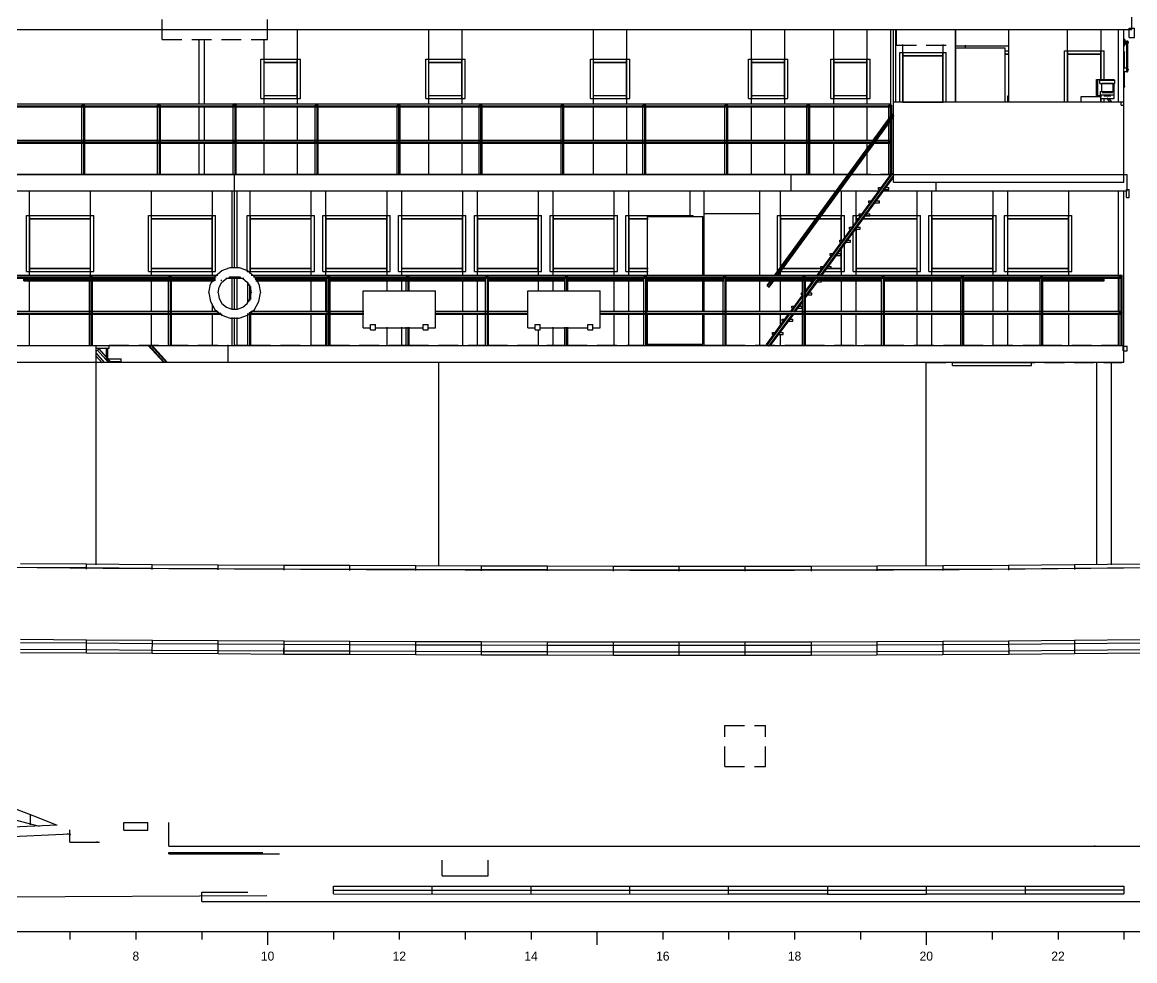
# Model space of a CAD drawing. Extents: x 5 to 836, y 5 to 589.
# Drawn here: x 91.8 to 260.6, y 369.6 to 512.1 of the extents above; entities that cross this region are included whole.
import ezdxf
from ezdxf.enums import TextEntityAlignment as Align

# ---------------------------------------------------------------- set-up
doc = ezdxf.new("R2010")
doc.units = 0
doc.linetypes.add('DASHED', pattern=[4.5, 3, -1.5])
for name, color, linetype in [('DETAIL', 8, 'CONTINUOUS'), ('DIM', 3, 'CONTINUOUS'), ('MARKING', 4, 'DASHED'), ('OUTLINE', 7, 'CONTINUOUS'), ('TEXT', 7, 'CONTINUOUS')]:
    doc.layers.add(name, color=color, linetype=linetype)

msp = doc.modelspace()

# ---------------------------------------------------------------- linework, layer by layer
at = {"layer": 'DETAIL'}
for p, q in [((260.2, 511), (260.2, 513)), ((88.5, 511), (260.2, 511)), ((133.54, 499.62), (133.54, 511)), ((153.46, 499.62), (153.46, 511)), ((158.54, 499.62), (158.54, 511)), ((178.46, 499.62), (178.46, 511)), ((183.54, 499.62), (183.54, 511)), ((202.46, 499.62), (202.46, 511)), ((207.54, 499.62), (207.54, 511)), ((214.96, 499.62), (214.96, 511)), ((220.04, 499.62), (220.04, 511)), ((223.6, 499.41), (223.6, 511)), ((224, 487.8), (224, 511)), ((224.4, 499.97), (224.4, 511)), ((233.46, 499.97), (233.46, 511)), ((241.54, 499.97), (241.54, 511)), ((250.46, 499.97), (250.46, 511)), ((255.54, 503.32), (255.54, 511)), ((258.2, 499.97), (258.2, 511)), ((259, 487.8), (259, 511)), ((259.8, 509.8), (259.8, 511.2)), ((259.8, 511.2), (260.6, 511.2)), ((260.6, 509.8), (260.6, 511.2)), ((118.6, 499.62), (118.6, 509.53)), ((119.4, 499.62), (119.4, 509.53)), ((128.46, 499.62), (128.46, 509.53)), ((225.46, 499.97), (225.46, 508.7)), ((231.54, 499.97), (231.54, 508.7)), ((233.46, 508.54), (241.54, 508.54)), ((234.96, 508.11), (234.96, 508.6)), ((259.04, 508.86), (259.04, 509.24)), ((259.13, 509.32), (259.13, 509.42)), ((259.13, 508.68), (259.13, 508.78)), ((259.21, 509.32), (259.21, 509.42)), ((259.21, 508.68), (259.21, 508.78)), ((259.34, 508.86), (259.34, 509.24)), ((259.43, 508.84), (259.43, 509.26)), ((259.47, 508.9), (259.47, 509.2)), ((259.6, 508.97), (259.6, 509.13)), ((259.6, 509.13), (259.7, 509.13)), ((259.6, 509.12), (259.7, 509.12)), ((259.6, 509.11), (259.7, 509.11)), ((259.6, 509.1), (259.7, 509.1)), ((259.6, 509.07), (259.7, 509.07)), ((259.6, 509.06), (259.7, 509.06)), ((259.6, 509.04), (259.7, 509.04)), ((259.6, 509.03), (259.7, 509.03)), ((259.6, 509), (259.7, 509)), ((259.6, 508.99), (259.7, 508.99)), ((259.6, 508.98), (259.7, 508.98)), ((259.6, 508.97), (259.7, 508.97)), ((259.61, 508.84), (259.61, 509.26)), ((259.65, 508.99), (259.65, 509.11)), ((259.7, 508.97), (259.7, 509.13)), ((259.8, 509.8), (260.6, 509.8)), ((225, 499.92), (225, 507.5)), ((225, 507.5), (232, 507.5)), ((225.46, 507.04), (231.54, 507.04)), ((225.5, 499.92), (225.5, 507.5)), ((225.5, 507), (231.5, 507)), ((231.5, 499.92), (231.5, 507.5)), ((232, 499.92), (232, 507.5)), ((233.5, 508.2), (241, 508.2)), ((233.5, 499.96), (233.5, 508.2)), ((240.94, 507.75), (241.57, 507.75)), ((240.94, 507.29), (241.56, 507.29)), ((240.94, 507.25), (241.57, 507.25)), ((241, 499.96), (241, 508.2)), ((250, 507.75), (256, 507.75)), ((250, 499.93), (250, 507.75)), ((250.46, 507.29), (255.54, 507.29)), ((250.5, 499.93), (250.5, 507.75)), ((250.5, 507.25), (255.5, 507.25)), ((255.5, 503.35), (255.5, 507.75)), ((256, 503.35), (256, 507.75)), ((258.93, 508.29), (259, 508.29)), ((128, 500.5), (128, 506.5)), ((128, 506.5), (134, 506.5)), ((128.46, 506.04), (133.54, 506.04)), ((128.5, 500.5), (128.5, 506.5)), ((128.5, 506), (133.5, 506)), ((133.5, 500.5), (133.5, 506.5)), ((134, 500.5), (134, 506.5)), ((153, 506.5), (159, 506.5)), ((153, 500.5), (153, 506.5)), ((153.46, 506.04), (158.54, 506.04)), ((153.5, 500.5), (153.5, 506.5)), ((153.5, 506), (158.5, 506)), ((158.5, 500.5), (158.5, 506.5)), ((159, 500.5), (159, 506.5)), ((178, 506.5), (184, 506.5)), ((178, 500.5), (178, 506.5)), ((178.46, 506.04), (183.54, 506.04)), ((178.5, 500.5), (178.5, 506.5)), ((178.5, 506), (183.5, 506)), ((183.5, 500.5), (183.5, 506.5)), ((184, 500.5), (184, 506.5)), ((202, 506.5), (208, 506.5)), ((202, 500.5), (202, 506.5)), ((202.46, 506.04), (207.54, 506.04)), ((202.5, 500.5), (202.5, 506.5)), ((202.5, 506), (207.5, 506)), ((207.5, 500.5), (207.5, 506.5)), ((208, 500.5), (208, 506.5)), ((214.5, 506.5), (220.5, 506.5)), ((214.5, 500.5), (214.5, 506.5)), ((214.96, 506.04), (220.04, 506.04)), ((215, 500.5), (215, 506.5)), ((215, 506), (220, 506)), ((220, 500.5), (220, 506.5)), ((220.5, 500.5), (220.5, 506.5)), ((259.43, 504.71), (259.43, 505.13)), ((259.61, 504.71), (259.61, 505.13)), ((254.83, 503.4), (257.5, 503.4)), ((254.83, 501), (254.83, 503.4)), ((255.07, 501), (255.07, 503.4)), ((257.5, 503.26), (257.5, 503.4)), ((259.58, 504.87), (259.58, 504.97)), ((259.72, 504.87), (259.72, 504.97)), ((255.35, 503.3), (257.65, 503.3)), ((255.35, 502.8), (257.65, 502.8)), ((255.63, 502.85), (257.37, 502.85)), ((257.5, 500.5), (257.5, 502.85)), ((128, 500.5), (134, 500.5)), ((128.46, 500.96), (133.54, 500.96)), ((128.5, 501), (133.5, 501)), ((153, 500.5), (159, 500.5)), ((153.46, 500.96), (158.54, 500.96)), ((153.5, 501), (158.5, 501)), ((178, 500.5), (184, 500.5)), ((178.46, 500.96), (183.54, 500.96)), ((178.5, 501), (183.5, 501)), ((202, 500.5), (208, 500.5)), ((202.46, 500.96), (207.54, 500.96)), ((202.5, 501), (207.5, 501)), ((214.5, 500.5), (220.5, 500.5)), ((214.96, 500.96), (220.04, 500.96)), ((215, 501), (220, 501)), ((224, 500), (259, 500)), ((225.46, 499.96), (231.54, 499.96)), ((241.4, 500.9), (241.53, 500.9)), ((241.4, 499.94), (241.4, 500.9)), ((252.5, 500.8), (255.5, 500.8)), ((252.5, 499.9), (252.5, 500.8)), ((254.83, 501), (255.56, 501)), ((255.45, 501.6), (257.55, 501.6)), ((255.45, 500.9), (255.59, 500.9)), ((255.5, 501.1), (257.5, 501.1)), ((255.5, 499.9), (255.5, 501.1)), ((255.5, 500.5), (257.5, 500.5)), ((255.54, 500.73), (255.54, 501.08)), ((255.54, 499.97), (255.54, 500.59)), ((255.7, 501.45), (257.3, 501.45)), ((255.97, 500.9), (257.02, 500.9)), ((256, 499.93), (256, 500.56)), ((256.44, 500.6), (256.5, 500.58)), ((256.5, 500.58), (256.56, 500.6)), ((257.41, 500.9), (257.55, 500.9)), ((257.43, 501), (257.5, 501)), ((258.6, 499.5), (258.6, 500)), ((89.5, 499.7), (223.5, 499.7)), ((89.5, 499.42), (124, 499.42)), ((89.5, 499.25), (124, 499.25)), ((100.8, 499.5), (101.25, 499.5)), ((100.8, 489), (100.8, 499.5)), ((101.08, 489), (101.08, 499.5)), ((101.25, 489), (101.25, 499.5)), ((112.3, 499.5), (112.75, 499.5)), ((112.3, 489), (112.3, 499.5)), ((112.58, 489), (112.58, 499.5)), ((112.75, 489), (112.75, 499.5)), ((118.6, 494.17), (118.6, 499.27)), ((119.4, 494.17), (119.4, 499.27)), ((123.8, 499.65), (124.08, 499.74)), ((123.8, 489), (123.8, 499.65)), ((123.8, 499.5), (124.25, 499.5)), ((123.8, 499.35), (124.08, 499.26)), ((124, 499.25), (124, 499.7)), ((124.08, 499.74), (124.25, 499.5)), ((124.08, 489), (124.08, 499.5)), ((124.08, 499.26), (124.25, 499.5)), ((124.14, 499.42), (223.5, 499.42)), ((124.21, 499.25), (223.5, 499.25)), ((124.25, 489), (124.25, 499.5)), ((128.46, 494.11), (128.46, 499.28)), ((133.54, 494.11), (133.54, 499.28)), ((136.24, 499.5), (136.69, 499.5)), ((136.24, 489), (136.24, 499.5)), ((136.51, 489), (136.51, 499.5)), ((136.69, 489), (136.69, 499.5)), ((148.67, 499.5), (149.12, 499.5)), ((148.67, 489), (148.67, 499.5)), ((148.95, 489), (148.95, 499.5)), ((149.12, 489), (149.12, 499.5)), ((153.46, 494.11), (153.46, 499.28)), ((158.54, 494.11), (158.54, 499.28)), ((161.11, 499.5), (161.56, 499.5)), ((161.11, 489), (161.11, 499.5)), ((161.39, 489), (161.39, 499.5)), ((161.56, 489), (161.56, 499.5)), ((173.55, 499.5), (174, 499.5)), ((173.55, 489), (173.55, 499.5)), ((173.83, 489), (173.83, 499.5)), ((174, 489), (174, 499.5)), ((178.46, 494.11), (178.46, 499.28)), ((183.54, 494.11), (183.54, 499.28)), ((185.99, 499.5), (186.44, 499.5)), ((185.99, 489), (185.99, 499.5)), ((186.26, 489), (186.26, 499.5)), ((186.44, 489), (186.44, 499.5)), ((198.42, 499.5), (198.88, 499.5)), ((198.42, 489), (198.42, 499.5)), ((198.7, 489), (198.7, 499.5)), ((198.88, 489), (198.88, 499.5)), ((202.46, 494.11), (202.46, 499.28)), ((207.54, 494.11), (207.54, 499.28)), ((210.86, 499.5), (211.31, 499.5)), ((210.86, 489), (210.86, 499.5)), ((211.14, 489), (211.14, 499.5)), ((211.31, 489), (211.31, 499.5)), ((214.96, 494.11), (214.96, 499.28)), ((220.04, 494.11), (220.04, 499.28)), ((223.3, 499.5), (223.75, 499.5)), ((223.3, 497.12), (223.3, 499.5)), ((223.5, 499.25), (223.5, 499.7)), ((223.58, 497.54), (223.58, 499.5)), ((223.75, 497.82), (223.75, 499.5)), ((258.6, 499.5), (259, 499.5)), ((258.93, 498.71), (259, 498.71)), ((205.95, 473.64), (223.84, 498.12)), ((206.07, 473.64), (223.92, 498.06)), ((206.32, 473.63), (224.08, 497.94)), ((206.44, 473.63), (224.08, 497.77)), ((223.3, 489), (223.3, 496.84)), ((223.58, 489), (223.58, 497.26)), ((223.75, 489), (223.75, 497.54)), ((223.84, 498.12), (224.08, 497.94)), ((89.5, 494.2), (124, 494.2)), ((89.5, 493.92), (124, 493.92)), ((89.5, 493.75), (124, 493.75)), ((118.6, 489), (118.6, 493.75)), ((119.4, 489), (119.4, 493.75)), ((123.8, 494.15), (124.08, 494.24)), ((123.8, 493.85), (124.08, 493.76)), ((124, 493.75), (124, 494.2)), ((124.08, 494.24), (124.25, 494)), ((124.08, 493.76), (124.25, 494)), ((124.21, 494.2), (221.19, 494.2)), ((124.21, 493.92), (220.98, 493.92)), ((124.21, 493.75), (220.77, 493.75)), ((128.46, 489), (128.46, 493.76)), ((133.54, 489), (133.54, 493.76)), ((153.46, 489), (153.46, 493.76)), ((158.54, 489), (158.54, 493.76)), ((178.46, 489), (178.46, 493.76)), ((183.54, 489), (183.54, 493.76)), ((202.46, 489), (202.46, 493.76)), ((207.54, 489), (207.54, 493.76)), ((214.96, 489), (214.96, 493.76)), ((220.04, 492.7), (220.04, 493.76)), ((221.05, 493.75), (223.5, 493.75)), ((221.12, 493.92), (223.5, 493.92)), ((221.33, 494.2), (223.5, 494.2)), ((223.5, 493.75), (223.5, 494.2)), ((220.04, 489), (220.04, 492.5)), ((87.26, 489), (217.4, 489)), ((124, 474.75), (124, 489)), ((208.5, 486.5), (208.5, 489)), ((212.38, 473.61), (223.76, 489.18)), ((212.59, 473.64), (223.88, 489.09)), ((212.95, 473.63), (224.08, 488.86)), ((213.16, 473.65), (224.08, 488.6)), ((217.51, 489), (259.5, 489)), ((223.76, 489.18), (224.07, 488.95)), ((259.5, 486.5), (259.5, 489)), ((88.5, 486.5), (215.55, 486.5)), ((92.86, 473.63), (92.86, 486.5)), ((102.14, 473.63), (102.14, 486.5)), ((111.36, 473.63), (111.36, 486.5)), ((120.64, 473.63), (120.64, 486.5)), ((123.6, 474.75), (123.6, 486.5)), ((124.4, 474.75), (124.4, 486.5)), ((126.36, 473.91), (126.36, 486.5)), ((135.64, 473.63), (135.64, 486.5)), ((137.86, 473.63), (137.86, 486.5)), ((147.14, 473.63), (147.14, 486.5)), ((149.36, 473.63), (149.36, 486.5)), ((158.64, 473.63), (158.64, 486.5)), ((160.86, 473.63), (160.86, 486.5)), ((170.14, 473.63), (170.14, 486.5)), ((172.36, 473.63), (172.36, 486.5)), ((181.64, 473.63), (181.64, 486.5)), ((183.86, 473.63), (183.86, 486.5)), ((193.14, 482.51), (193.14, 486.5)), ((195.26, 473.63), (195.26, 486.5)), ((203.74, 473.63), (203.74, 486.5)), ((206.86, 474.61), (206.86, 486.5)), ((215.72, 486.5), (221.98, 486.5)), ((216.14, 478.95), (216.14, 486.5)), ((218.36, 481.53), (218.36, 486.5)), ((221.74, 487), (222.36, 487)), ((221.74, 486.7), (221.74, 487)), ((221.74, 486.7), (222.16, 486.7)), ((222.41, 486.5), (259.5, 486.5)), ((222.43, 486.7), (223.34, 486.7)), ((222.64, 487), (223.34, 487)), ((223.34, 486.7), (223.34, 487)), ((224, 487.8), (259, 487.8)), ((227.64, 473.63), (227.64, 486.5)), ((229.86, 473.63), (229.86, 486.5)), ((230.5, 486.5), (230.5, 487.89)), ((239.14, 473.63), (239.14, 486.5)), ((241.36, 473.63), (241.36, 486.5)), ((250.64, 473.63), (250.64, 486.5)), ((258.2, 473.63), (258.2, 486.5)), ((259, 460.5), (259, 486.5)), ((259.4, 486.7), (259.8, 486.7)), ((259.4, 485.5), (259.4, 486.7)), ((259.8, 485.5), (259.8, 486.7)), ((220.28, 485), (220.83, 485)), ((220.28, 484.7), (220.28, 485)), ((221.25, 485), (221.88, 485)), ((221.88, 484.7), (221.88, 485)), ((259.4, 485.5), (259.8, 485.5)), ((195.26, 483.04), (203.74, 483.04)), ((220.28, 484.7), (220.69, 484.7)), ((220.9, 484.7), (221.88, 484.7)), ((92.4, 474.25), (92.4, 482.75)), ((92.4, 482.75), (102.6, 482.75)), ((92.86, 482.29), (102.14, 482.29)), ((92.9, 474.25), (92.9, 482.75)), ((92.9, 482.25), (102.1, 482.25)), ((102.1, 474.25), (102.1, 482.75)), ((102.6, 474.25), (102.6, 482.75)), ((110.9, 482.75), (121.1, 482.75)), ((110.9, 474.25), (110.9, 482.75)), ((111.36, 482.29), (120.64, 482.29)), ((111.4, 474.25), (111.4, 482.75)), ((111.4, 482.25), (120.6, 482.25)), ((120.6, 474.25), (120.6, 482.75)), ((121.1, 474.25), (121.1, 482.75)), ((125.9, 482.75), (136.1, 482.75)), ((125.9, 474.25), (125.9, 482.75)), ((126.36, 482.29), (135.64, 482.29)), ((126.4, 474.25), (126.4, 482.75)), ((126.4, 482.25), (135.6, 482.25)), ((135.6, 474.25), (135.6, 482.75)), ((136.1, 474.25), (136.1, 482.75)), ((137.4, 482.75), (147.6, 482.75)), ((137.4, 474.25), (137.4, 482.75)), ((137.86, 482.29), (147.14, 482.29)), ((137.9, 474.25), (137.9, 482.75)), ((137.9, 482.25), (147.1, 482.25)), ((147.1, 474.25), (147.1, 482.75)), ((147.6, 474.25), (147.6, 482.75)), ((148.9, 482.75), (159.1, 482.75)), ((148.9, 474.25), (148.9, 482.75)), ((149.36, 482.29), (158.64, 482.29)), ((149.4, 474.25), (149.4, 482.75)), ((149.4, 482.25), (158.6, 482.25)), ((158.6, 474.25), (158.6, 482.75)), ((159.1, 474.25), (159.1, 482.75)), ((160.4, 482.75), (170.6, 482.75)), ((160.4, 474.25), (160.4, 482.75)), ((160.86, 482.29), (170.14, 482.29)), ((160.9, 474.25), (160.9, 482.75)), ((160.9, 482.25), (170.1, 482.25)), ((170.1, 474.25), (170.1, 482.75)), ((170.6, 474.25), (170.6, 482.75)), ((171.9, 482.75), (182.1, 482.75)), ((171.9, 474.25), (171.9, 482.75)), ((172.36, 482.29), (181.64, 482.29)), ((172.4, 474.25), (172.4, 482.75)), ((172.4, 482.25), (181.6, 482.25)), ((181.6, 474.25), (181.6, 482.75)), ((182.1, 474.25), (182.1, 482.75)), ((183.4, 482.75), (193.6, 482.75)), ((183.4, 474.25), (183.4, 482.75)), ((183.86, 482.29), (186.79, 482.29)), ((183.9, 474.25), (183.9, 482.75)), ((183.9, 482.25), (186.76, 482.25)), ((186.7, 482.6), (195.1, 482.6)), ((186.7, 473.67), (186.7, 482.6)), ((193.1, 482.54), (193.1, 482.75)), ((193.6, 482.54), (193.6, 482.75)), ((195.1, 473.67), (195.1, 482.6)), ((206.4, 482.75), (212.75, 482.75)), ((206.4, 474.25), (206.4, 482.75)), ((206.86, 482.29), (212.37, 482.29)), ((206.9, 474.81), (206.9, 482.75)), ((206.9, 482.25), (212.34, 482.25)), ((212.62, 482.25), (216.1, 482.25)), ((212.65, 482.29), (216.14, 482.29)), ((212.96, 482.75), (216.6, 482.75)), ((216.1, 478.92), (216.1, 482.75)), ((216.6, 479.27), (216.6, 482.75)), ((217.9, 482.75), (219.1, 482.75)), ((217.9, 481.01), (217.9, 482.75)), ((218.36, 482.29), (218.85, 482.29)), ((218.4, 481.7), (218.4, 482.75)), ((218.4, 482.25), (218.89, 482.25)), ((218.82, 483), (219.44, 483)), ((218.82, 482.7), (218.82, 483)), ((218.82, 482.7), (219.16, 482.7)), ((219.31, 482.25), (227.6, 482.25)), ((219.34, 482.29), (227.64, 482.29)), ((219.51, 482.7), (220.42, 482.7)), ((219.65, 482.75), (228.1, 482.75)), ((219.72, 483), (220.42, 483)), ((220.42, 482.7), (220.42, 483)), ((227.6, 474.25), (227.6, 482.75)), ((228.1, 474.25), (228.1, 482.75)), ((229.4, 482.75), (239.6, 482.75)), ((229.4, 474.25), (229.4, 482.75)), ((229.86, 482.29), (239.14, 482.29)), ((229.9, 474.25), (229.9, 482.75)), ((229.9, 482.25), (239.1, 482.25)), ((239.1, 474.25), (239.1, 482.75)), ((239.6, 474.25), (239.6, 482.75)), ((240.9, 482.75), (251.1, 482.75)), ((240.9, 474.25), (240.9, 482.75)), ((241.36, 482.29), (250.64, 482.29)), ((241.4, 474.25), (241.4, 482.75)), ((241.4, 482.25), (250.6, 482.25)), ((250.6, 474.25), (250.6, 482.75)), ((251.1, 474.25), (251.1, 482.75)), ((258.93, 482.29), (259, 482.29)), ((217.35, 481), (217.98, 481)), ((217.35, 480.7), (217.35, 481)), ((217.35, 480.7), (217.77, 480.7)), ((217.9, 474.25), (217.9, 480.38)), ((218.12, 480.7), (218.95, 480.7)), ((218.26, 481), (218.95, 481)), ((218.36, 473.63), (218.36, 480.76)), ((218.4, 474.25), (218.4, 480.8)), ((218.95, 480.7), (218.95, 481)), ((215.89, 479), (216.59, 479)), ((215.89, 478.7), (215.89, 479)), ((215.89, 478.7), (216.24, 478.7)), ((216.1, 478.57), (216.1, 478.78)), ((216.14, 478.53), (216.14, 478.74)), ((216.6, 474.25), (216.6, 478.64)), ((216.66, 478.7), (217.49, 478.7)), ((216.94, 479), (217.49, 479)), ((217.49, 478.7), (217.49, 479)), ((214.43, 477), (215.06, 477)), ((214.43, 476.7), (214.43, 477)), ((214.43, 476.7), (214.78, 476.7)), ((215.13, 476.7), (216.03, 476.7)), ((215.34, 477), (216.03, 477)), ((216.03, 476.7), (216.03, 477)), ((216.1, 474.25), (216.1, 477.94)), ((216.14, 473.63), (216.14, 477.97)), ((92.86, 474.71), (102.14, 474.71)), ((92.9, 474.75), (102.1, 474.75)), ((111.36, 474.71), (120.64, 474.71)), ((111.4, 474.75), (120.6, 474.75)), ((126.36, 474.71), (135.64, 474.71)), ((126.4, 474.75), (135.6, 474.75)), ((137.86, 474.71), (147.14, 474.71)), ((137.9, 474.75), (147.1, 474.75)), ((149.36, 474.71), (158.64, 474.71)), ((149.4, 474.75), (158.6, 474.75)), ((160.86, 474.71), (170.14, 474.71)), ((160.9, 474.75), (170.1, 474.75)), ((172.36, 474.71), (181.64, 474.71)), ((172.4, 474.75), (181.6, 474.75)), ((183.86, 474.71), (186.79, 474.71)), ((183.9, 474.75), (186.76, 474.75)), ((206.9, 474.25), (206.9, 474.6)), ((207.11, 474.75), (213.17, 474.75)), ((207.14, 474.71), (213.14, 474.71)), ((212.97, 475), (213.6, 475)), ((212.97, 474.7), (212.97, 475)), ((212.97, 474.7), (213.39, 474.7)), ((213.66, 474.7), (214.57, 474.7)), ((213.8, 474.75), (216.1, 474.75)), ((213.84, 474.71), (216.14, 474.71)), ((213.94, 475), (214.57, 475)), ((214.57, 474.7), (214.57, 475)), ((218.36, 474.71), (227.64, 474.71)), ((218.4, 474.75), (227.6, 474.75)), ((229.86, 474.71), (239.14, 474.71)), ((229.9, 474.75), (239.1, 474.75)), ((241.36, 474.71), (250.64, 474.71)), ((241.4, 474.75), (250.6, 474.75)), ((30, 473.7), (121.47, 473.7)), ((30, 473.42), (121.19, 473.42)), ((30, 473.25), (120.98, 473.25)), ((92, 473.18), (121.09, 473.18)), ((92, 472.82), (92, 473.18)), ((92, 473.09), (121.09, 473.09)), ((92, 472.91), (121.09, 472.91)), ((92.4, 474.25), (102.6, 474.25)), ((92.84, 473), (92.92, 473.14)), ((92.84, 473), (92.92, 472.86)), ((92.92, 473.14), (93.08, 473.14)), ((93.08, 473.14), (93.16, 473)), ((93.08, 472.86), (93.16, 473)), ((101.96, 473.5), (102.41, 473.5)), ((101.96, 473.15), (101.96, 473.5)), ((102.24, 473.15), (102.24, 473.5)), ((102.41, 473.15), (102.41, 473.5)), ((110.9, 474.25), (121.1, 474.25)), ((113.98, 473.5), (114.43, 473.5)), ((113.98, 473.15), (113.98, 473.5)), ((114.26, 473.15), (114.26, 473.5)), ((114.43, 473.15), (114.43, 473.5)), ((120.84, 473), (120.92, 473.14)), ((120.84, 473), (120.89, 472.91)), ((120.92, 473.14), (121.08, 473.14)), ((122, 472.82), (122, 472.97)), ((122.66, 473.25), (125.39, 473.25)), ((123.15, 473.42), (124.9, 473.42)), ((123.6, 468.46), (123.6, 473.28)), ((124, 468.46), (124, 473.28)), ((124.4, 468.46), (124.4, 473.28)), ((125.9, 474.25), (136.1, 474.25)), ((126.51, 473.7), (258.5, 473.7)), ((126.86, 473.42), (258.5, 473.42)), ((127.07, 473.25), (258.5, 473.25)), ((127.14, 473.18), (138.06, 473.18)), ((127.14, 473.09), (138.06, 473.09)), ((127.21, 472.91), (138.06, 472.91)), ((127.84, 473), (127.92, 473.14)), ((127.84, 473), (127.92, 472.86)), ((127.92, 473.14), (128.08, 473.14)), ((128.08, 473.14), (128.16, 473)), ((128.08, 472.86), (128.16, 473)), ((137.4, 474.25), (147.6, 474.25)), ((138.03, 473.5), (138.49, 473.5)), ((138.03, 463), (138.03, 473.5)), ((138.31, 463), (138.31, 473.5)), ((138.41, 473.18), (150.17, 473.18)), ((138.41, 473.09), (150.17, 473.09)), ((138.41, 472.91), (150.17, 472.91)), ((138.49, 463), (138.49, 473.5)), ((142.84, 473), (142.92, 473.14)), ((142.84, 473), (142.92, 472.86)), ((142.92, 473.14), (143.08, 473.14)), ((143.08, 473.14), (143.16, 473)), ((143.08, 472.86), (143.16, 473)), ((148.9, 474.25), (159.1, 474.25)), ((150.06, 473.5), (150.51, 473.5)), ((150.06, 471.21), (150.06, 473.5)), ((150.34, 471.21), (150.34, 473.5)), ((150.45, 473.18), (162.14, 473.18)), ((150.45, 473.09), (162.14, 473.09)), ((150.45, 472.91), (162.14, 472.91)), ((150.51, 471.21), (150.51, 473.5)), ((157.84, 473), (157.92, 473.14)), ((157.84, 473), (157.92, 472.86)), ((157.92, 473.14), (158.08, 473.14)), ((158.08, 473.14), (158.16, 473)), ((158.08, 472.86), (158.16, 473)), ((160.4, 474.25), (170.6, 474.25)), ((162.09, 473.5), (162.54, 473.5)), ((162.09, 463), (162.09, 473.5)), ((162.37, 463), (162.37, 473.5)), ((162.42, 473.18), (174.18, 473.18)), ((162.42, 473.09), (174.18, 473.09)), ((162.42, 472.91), (174.18, 472.91)), ((162.54, 463), (162.54, 473.5)), ((171.9, 474.25), (182.1, 474.25)), ((172.84, 473), (172.92, 473.14)), ((172.84, 473), (172.92, 472.86)), ((172.92, 473.14), (173.08, 473.14)), ((173.08, 473.14), (173.16, 473)), ((173.08, 472.86), (173.16, 473)), ((174.11, 473.5), (174.57, 473.5)), ((174.11, 471.21), (174.11, 473.5)), ((174.39, 471.21), (174.39, 473.5)), ((174.53, 473.18), (186.15, 473.18)), ((174.53, 473.09), (186.15, 473.09)), ((174.53, 472.91), (186.15, 472.91)), ((174.57, 471.21), (174.57, 473.5)), ((183.4, 474.25), (186.76, 474.25)), ((186.14, 473.5), (186.59, 473.5)), ((186.14, 463), (186.14, 473.5)), ((186.42, 463), (186.42, 473.5)), ((186.57, 473.18), (198.25, 473.18)), ((186.57, 473.09), (198.25, 473.09)), ((186.57, 472.91), (198.25, 472.91)), ((186.59, 463), (186.59, 473.5)), ((187.84, 473), (187.92, 473.14)), ((187.84, 473), (187.92, 472.86)), ((187.92, 473.14), (188.08, 473.14)), ((188.08, 473.14), (188.16, 473)), ((188.08, 472.86), (188.16, 473)), ((198.17, 473.5), (198.62, 473.5)), ((198.17, 463), (198.17, 473.5)), ((198.45, 463), (198.45, 473.5)), ((198.53, 473.18), (205.67, 473.18)), ((198.53, 473.09), (205.67, 473.09)), ((198.53, 472.91), (205.53, 472.91)), ((198.62, 463), (198.62, 473.5)), ((202.84, 473), (202.92, 473.14)), ((202.84, 473), (202.92, 472.86)), ((202.92, 473.14), (203.08, 473.14)), ((203.08, 473.14), (203.16, 473)), ((203.08, 472.86), (203.16, 473)), ((204.84, 472.12), (205.66, 473.25)), ((204.92, 472.06), (205.83, 473.3)), ((205.08, 471.94), (206.07, 473.29)), ((205.16, 471.88), (206.19, 473.29)), ((205.81, 473.09), (210.29, 473.09)), ((205.81, 472.91), (210.29, 472.91)), ((205.95, 473.18), (210.29, 473.18)), ((206.4, 474.25), (206.59, 474.25)), ((206.71, 474.25), (212.96, 474.25)), ((206.86, 473.63), (206.86, 474.36)), ((210.19, 473.5), (210.64, 473.5)), ((210.19, 463), (210.19, 473.5)), ((210.47, 463), (210.47, 473.5)), ((210.5, 473.18), (212.04, 473.18)), ((210.5, 473.09), (212.04, 473.09)), ((210.5, 472.91), (212.04, 472.91)), ((210.52, 470.3), (212.7, 473.29)), ((210.52, 470.04), (212.87, 473.26)), ((210.53, 470.82), (212.34, 473.3)), ((210.53, 471.07), (212.14, 473.27)), ((210.64, 463), (210.64, 473.5)), ((211.51, 473), (212.06, 473)), ((211.51, 472.7), (211.51, 473)), ((212.41, 473), (213.11, 473)), ((212.6, 473.18), (222.26, 473.18)), ((212.6, 473.09), (222.26, 473.09)), ((212.6, 472.91), (222.26, 472.91)), ((213.11, 472.7), (213.11, 473)), ((213.45, 474.25), (216.6, 474.25)), ((217.84, 473), (217.92, 473.14)), ((217.84, 473), (217.92, 472.86)), ((217.9, 474.25), (228.1, 474.25)), ((217.92, 473.14), (218.08, 473.14)), ((218.08, 473.14), (218.16, 473)), ((218.08, 472.86), (218.16, 473)), ((222.22, 473.5), (222.67, 473.5)), ((222.22, 463), (222.22, 473.5)), ((222.5, 463), (222.5, 473.5)), ((222.61, 473.18), (234.23, 473.18)), ((222.61, 473.09), (234.23, 473.09)), ((222.61, 472.91), (234.23, 472.91)), ((222.67, 463), (222.67, 473.5)), ((229.4, 474.25), (239.6, 474.25)), ((232.84, 473), (232.92, 473.14)), ((232.84, 473), (232.92, 472.86)), ((232.92, 473.14), (233.08, 473.14)), ((233.08, 473.14), (233.16, 473)), ((233.08, 472.86), (233.16, 473)), ((234.25, 473.5), (234.7, 473.5)), ((234.25, 463), (234.25, 473.5)), ((234.52, 463), (234.52, 473.5)), ((234.65, 473.18), (246.34, 473.18)), ((234.65, 473.09), (246.34, 473.09)), ((234.65, 472.91), (246.34, 472.91)), ((234.7, 463), (234.7, 473.5)), ((240.9, 474.25), (251.1, 474.25)), ((246.27, 473.5), (246.72, 473.5)), ((246.27, 463), (246.27, 473.5)), ((246.55, 463), (246.55, 473.5)), ((246.62, 473.18), (256, 473.18)), ((246.62, 473.09), (256, 473.09)), ((246.62, 472.91), (256, 472.91)), ((246.72, 463), (246.72, 473.5)), ((247.84, 473), (247.92, 473.14)), ((247.84, 473), (247.92, 472.86)), ((247.92, 473.14), (248.08, 473.14)), ((248.08, 473.14), (248.16, 473)), ((248.08, 472.86), (248.16, 473)), ((256, 472.82), (256, 473.18)), ((258.2, 468.11), (258.2, 473.28)), ((258.3, 473.65), (258.58, 473.74)), ((258.3, 463), (258.3, 473.65)), ((258.3, 473.5), (258.75, 473.5)), ((258.3, 473.35), (258.58, 473.26)), ((258.5, 473.25), (258.5, 473.7)), ((258.58, 473.74), (258.75, 473.5)), ((258.58, 463), (258.58, 473.5)), ((258.58, 473.26), (258.75, 473.5)), ((258.75, 463), (258.75, 473.5)), ((258.93, 473.71), (259, 473.71)), ((92, 472.82), (120.88, 472.82)), ((92.86, 468.11), (92.86, 472.9)), ((92.92, 472.86), (93.08, 472.86)), ((101.96, 463), (101.96, 472.87)), ((102.24, 463), (102.24, 472.87)), ((102.41, 463), (102.41, 472.87)), ((111.36, 468.11), (111.36, 472.9)), ((113.98, 463), (113.98, 472.87)), ((114.26, 463), (114.26, 472.87)), ((114.43, 463), (114.43, 472.87)), ((120.64, 472.62), (120.64, 472.9)), ((126.01, 469.47), (126.01, 472.6)), ((126.29, 469.75), (126.29, 472.25)), ((126.46, 470.02), (126.46, 471.97)), ((127.21, 472.82), (138.06, 472.82)), ((127.92, 472.86), (128.08, 472.86)), ((135.64, 468.11), (135.64, 472.9)), ((137.86, 468.11), (137.86, 472.9)), ((138.41, 472.82), (150.17, 472.82)), ((142.92, 472.86), (143.08, 472.86)), ((143.5, 465.7), (143.5, 471.3)), ((147.14, 471.22), (147.14, 472.9)), ((149.36, 471.22), (149.36, 472.9)), ((150.45, 472.82), (162.14, 472.82)), ((154.5, 465.7), (154.5, 471.3)), ((157.92, 472.86), (158.08, 472.86)), ((158.64, 468.11), (158.64, 472.9)), ((160.86, 468.11), (160.86, 472.9)), ((162.42, 472.82), (174.18, 472.82)), ((168.5, 465.7), (168.5, 471.3)), ((170.14, 471.22), (170.14, 472.9)), ((172.36, 471.22), (172.36, 472.9)), ((172.92, 472.86), (173.08, 472.86)), ((174.53, 472.82), (186.15, 472.82)), ((179.5, 465.7), (179.5, 471.3)), ((181.64, 468.11), (181.64, 472.9)), ((183.86, 468.11), (183.86, 472.9)), ((186.57, 472.82), (198.25, 472.82)), ((186.7, 468.15), (186.7, 472.9)), ((187.92, 472.86), (188.08, 472.86)), ((195.1, 468.15), (195.1, 472.9)), ((195.26, 468.11), (195.26, 472.86)), ((198.53, 472.82), (205.46, 472.82)), ((202.92, 472.86), (203.08, 472.86)), ((203.74, 468.11), (203.74, 472.86)), ((204.84, 472.12), (205.16, 471.88)), ((205.74, 472.82), (210.29, 472.82)), ((206.86, 468.11), (206.86, 472.9)), ((210.5, 472.82), (211.55, 472.82)), ((211.51, 472.7), (211.86, 472.7)), ((212.2, 472.7), (213.11, 472.7)), ((213.02, 472.82), (222.26, 472.82)), ((216.14, 468.11), (216.14, 472.9)), ((217.92, 472.86), (218.08, 472.86)), ((218.36, 468.11), (218.36, 472.9)), ((222.61, 472.82), (234.23, 472.82)), ((227.64, 468.11), (227.64, 472.9)), ((229.86, 468.11), (229.86, 472.9)), ((232.92, 472.86), (233.08, 472.86)), ((234.65, 472.82), (246.34, 472.82)), ((239.14, 468.11), (239.14, 472.9)), ((241.36, 468.11), (241.36, 472.9)), ((246.62, 472.82), (256, 472.82)), ((247.92, 472.86), (248.08, 472.86)), ((250.64, 468.11), (250.64, 472.9)), ((208.38, 468.14), (210.28, 470.73)), ((208.55, 468.11), (210.28, 470.48)), ((208.91, 468.1), (210.27, 469.96)), ((209.12, 468.12), (210.27, 469.7)), ((210.05, 471), (210.25, 471)), ((210.05, 470.7), (210.05, 471)), ((210.05, 470.7), (210.25, 470.7)), ((210.74, 470.7), (211.65, 470.7)), ((210.95, 471), (211.65, 471)), ((211.65, 470.7), (211.65, 471)), ((30, 468.2), (121.47, 468.2)), ((30, 467.92), (121.89, 467.92)), ((120.64, 468.11), (120.64, 469.36)), ((126.01, 463), (126.01, 467.87)), ((126.16, 467.92), (143.59, 467.92)), ((126.29, 463), (126.29, 468.08)), ((126.46, 463), (126.46, 468.15)), ((126.51, 468.2), (143.59, 468.2)), ((154.43, 468.2), (168.57, 468.2)), ((154.43, 467.92), (168.57, 467.92)), ((179.42, 468.2), (258.5, 468.2)), ((179.42, 467.92), (258.5, 467.92)), ((208.58, 469), (209.14, 469)), ((208.58, 468.7), (208.58, 469)), ((208.58, 468.7), (208.93, 468.7)), ((209.35, 468.7), (210.18, 468.7)), ((209.56, 469), (210.18, 469)), ((210.18, 468.7), (210.18, 469)), ((258.3, 468.15), (258.58, 468.24)), ((258.3, 467.85), (258.58, 467.76)), ((258.5, 467.75), (258.5, 468.2)), ((258.58, 468.24), (258.75, 468)), ((258.58, 467.76), (258.75, 468)), ((30, 467.75), (122.1, 467.75)), ((92.86, 463), (92.86, 467.76)), ((111.36, 463), (111.36, 467.76)), ((120.64, 463), (120.64, 467.76)), ((123.6, 463), (123.6, 467.27)), ((124, 463), (124, 467.27)), ((124.4, 463), (124.4, 467.27)), ((125.95, 467.75), (143.59, 467.75)), ((135.64, 463), (135.64, 467.76)), ((137.86, 463), (137.86, 467.76)), ((144.6, 465.4), (144.6, 466.2)), ((144.6, 466.2), (145.4, 466.2)), ((145.4, 465.4), (145.4, 466.2)), ((152.6, 466.2), (153.4, 466.2)), ((152.6, 465.4), (152.6, 466.2)), ((153.4, 465.4), (153.4, 466.2)), ((154.43, 467.75), (168.57, 467.75)), ((158.64, 463), (158.64, 467.76)), ((160.86, 463), (160.86, 467.76)), ((169.6, 466.2), (170.4, 466.2)), ((169.6, 465.4), (169.6, 466.2)), ((170.4, 465.4), (170.4, 466.2)), ((177.6, 466.2), (178.4, 466.2)), ((177.6, 465.4), (177.6, 466.2)), ((178.4, 465.4), (178.4, 466.2)), ((179.42, 467.75), (258.5, 467.75)), ((181.64, 463), (181.64, 467.76)), ((183.86, 463), (183.86, 467.76)), ((186.7, 463.2), (186.7, 467.74)), ((195.1, 463.2), (195.1, 467.74)), ((195.26, 463), (195.26, 467.76)), ((203.74, 463), (203.74, 467.76)), ((204.76, 463.18), (208.1, 467.75)), ((204.88, 463.09), (208.3, 467.77)), ((205.12, 462.91), (208.67, 467.76)), ((205.32, 462.94), (208.87, 467.79)), ((206.86, 465.86), (206.86, 467.76)), ((207.12, 467), (207.75, 467)), ((207.12, 466.7), (207.12, 467)), ((207.12, 466.7), (207.47, 466.7)), ((207.82, 466.7), (208.72, 466.7)), ((208.03, 467), (208.72, 467)), ((208.72, 466.7), (208.72, 467)), ((216.14, 463), (216.14, 467.76)), ((218.36, 463), (218.36, 467.76)), ((227.64, 463), (227.64, 467.76)), ((229.86, 463), (229.86, 467.76)), ((239.14, 463), (239.14, 467.76)), ((241.36, 463), (241.36, 467.76)), ((250.64, 463), (250.64, 467.76)), ((258.2, 463), (258.2, 467.76)), ((144.6, 465.4), (145.4, 465.4)), ((147.14, 463), (147.14, 465.8)), ((149.36, 463), (149.36, 465.8)), ((150.06, 463), (150.06, 465.78)), ((150.34, 463), (150.34, 465.78)), ((150.51, 463), (150.51, 465.78)), ((152.6, 465.4), (153.4, 465.4)), ((169.6, 465.4), (170.4, 465.4)), ((170.14, 463), (170.14, 465.45)), ((172.36, 463), (172.36, 465.8)), ((174.11, 463), (174.11, 465.78)), ((174.39, 463), (174.39, 465.78)), ((174.57, 463), (174.57, 465.78)), ((177.6, 465.4), (178.4, 465.4)), ((205.66, 465), (206.29, 465)), ((205.66, 464.7), (205.66, 465)), ((205.66, 464.7), (206.08, 464.7)), ((206.36, 464.7), (207.26, 464.7)), ((206.64, 465), (207.26, 465)), ((206.86, 464.95), (206.86, 465.24)), ((206.86, 463), (206.86, 464.75)), ((207.26, 464.7), (207.26, 465)), ((29, 463), (259, 463)), ((103, 429.71), (103, 463)), ((104.97, 462.6), (104.97, 463)), ((110.84, 463.05), (113.24, 460.41)), ((110.97, 463.07), (113.37, 460.43)), ((111.27, 463.07), (113.67, 460.43)), ((111.4, 463.09), (113.8, 460.45)), ((123, 460.5), (123, 463)), ((186.7, 463.2), (195.1, 463.2)), ((193.14, 463), (193.14, 463.28)), ((204.76, 463.18), (204.88, 463.09)), ((204.88, 463.09), (205.12, 462.91)), ((258.9, 462.9), (259.5, 462.9)), ((258.9, 462.2), (258.9, 462.9)), ((259.5, 462.2), (259.5, 462.9)), ((102.9, 461.5), (103.88, 460.4)), ((102.91, 462.07), (103.19, 462.32)), ((102.91, 461.88), (104.21, 460.41)), ((103, 462.6), (104.97, 462.6)), ((103.19, 462.32), (103.37, 462.48)), ((103.19, 462.32), (104.86, 460.43)), ((103.37, 462.48), (105.18, 460.44)), ((104.57, 461), (104.57, 462.6)), ((104.77, 460.6), (104.77, 462.6)), ((258.9, 462.2), (259.5, 462.2)), ((29, 460.5), (259, 460.5)), ((104.57, 461), (106.75, 461)), ((104.77, 460.6), (106.75, 460.6)), ((106.35, 460.46), (106.35, 460.6)), ((106.55, 460.46), (106.55, 460.6)), ((106.75, 460.6), (106.75, 461)), ((155, 429.57), (155, 460.5)), ((229, 429.57), (229, 460.5)), ((233, 460.45), (245, 460.45)), ((233, 459.95), (233, 460.45)), ((233, 459.95), (245, 459.95)), ((245, 459.95), (245, 460.45)), ((91.5, 429.91), (101.5, 429.84)), ((91.5, 429.35), (101.5, 429.28)), ((101.5, 429.28), (101.5, 429.84)), ((101.5, 429.64), (101.5, 429.84)), ((101.5, 429.84), (111.5, 429.78)), ((101.5, 429.07), (101.5, 429.28)), ((101.5, 429.28), (111.5, 429.22)), ((111.5, 429.01), (111.5, 429.78)), ((111.5, 429.78), (121.5, 429.72)), ((111.5, 429.22), (111.5, 429.78)), ((111.5, 429.22), (121.5, 429.16)), ((121.5, 428.95), (121.5, 429.72)), ((121.5, 429.72), (131.5, 429.67)), ((121.5, 429.16), (131.5, 429.11)), ((131.5, 428.9), (131.5, 429.67)), ((131.5, 429.67), (141.5, 429.63)), ((131.5, 429.11), (141.5, 429.07)), ((131.5, 428.9), (131.5, 429.11)), ((141.5, 428.86), (141.5, 429.63)), ((141.5, 429.63), (151.5, 429.59)), ((141.5, 429.07), (151.5, 429.03)), ((151.5, 428.82), (151.5, 429.59)), ((151.5, 429.59), (161.5, 429.56)), ((151.5, 429.03), (161.5, 429)), ((161.5, 428.79), (161.5, 429.56)), ((161.5, 429.56), (171.5, 429.53)), ((161.5, 429), (171.5, 428.98)), ((171.5, 428.77), (171.5, 429.53)), ((171.5, 429.53), (181.5, 429.52)), ((181.5, 428.75), (181.5, 429.52)), ((181.5, 429.52), (191.5, 429.51)), ((191.5, 428.74), (191.5, 429.51)), ((191.5, 429.51), (201.5, 429.5)), ((201.5, 429.5), (211.5, 429.51)), ((201.5, 428.74), (201.5, 429.5)), ((211.5, 429.51), (221.5, 429.54)), ((211.5, 429.51), (211.5, 428.75)), ((221.5, 429.54), (231.5, 429.6)), ((221.5, 429.54), (221.5, 428.78)), ((221.5, 428.99), (231.5, 429.04)), ((231.5, 429.6), (241.5, 429.67)), ((231.5, 429.6), (231.5, 428.83)), ((231.5, 429.6), (231.5, 429.04)), ((231.5, 429.04), (241.5, 429.11)), ((241.5, 429.67), (251.5, 429.76)), ((241.5, 429.67), (241.5, 428.9)), ((241.5, 429.11), (251.5, 429.2)), ((251.5, 429.76), (261.5, 429.87)), ((251.5, 429.76), (251.5, 428.99)), ((251.5, 429.2), (261.5, 429.31)), ((171.5, 428.98), (181.5, 428.96)), ((181.5, 428.96), (191.5, 428.95)), ((191.5, 428.95), (201.5, 428.95)), ((201.5, 428.95), (211.5, 428.96)), ((211.5, 428.96), (221.5, 428.99)), ((221.5, 428.99), (221.5, 428.78)), ((91.5, 417.91), (101.5, 417.84)), ((91.51, 418.41), (101.51, 418.34)), ((101.49, 416.34), (101.51, 418.34)), ((101.5, 417.84), (111.5, 417.77)), ((101.51, 418.34), (111.51, 418.27)), ((111.49, 416.27), (111.51, 418.27)), ((111.5, 417.77), (121.5, 417.72)), ((111.51, 418.27), (121.51, 418.22)), ((121.49, 416.21), (121.51, 418.21)), ((121.5, 417.72), (131.5, 417.66)), ((121.51, 418.22), (131.51, 418.16)), ((131.49, 416.16), (131.51, 418.17)), ((131.5, 416.16), (131.5, 418.16)), ((131.5, 418.16), (141.5, 418.12)), ((131.5, 417.66), (141.5, 417.62)), ((141.5, 416.12), (141.5, 418.12)), ((141.5, 418.12), (151.5, 418.08)), ((141.5, 417.62), (151.5, 417.58)), ((151.5, 416.08), (151.5, 418.08)), ((151.5, 418.08), (161.5, 418.05)), ((151.5, 417.58), (161.5, 417.55)), ((161.5, 416.05), (161.5, 418.05)), ((161.5, 417.55), (161.5, 418.05)), ((161.5, 418.05), (171.5, 418.03)), ((161.5, 417.55), (171.5, 417.53)), ((171.5, 416.03), (171.5, 418.03)), ((171.5, 418.03), (181.5, 418.01)), ((171.5, 417.53), (181.5, 417.51)), ((181.5, 416.01), (181.5, 418.01)), ((181.5, 418.01), (191.5, 418)), ((181.5, 417.51), (191.5, 417.5)), ((191.5, 416), (191.5, 418)), ((191.5, 418), (201.5, 418)), ((191.5, 417.5), (201.5, 417.5)), ((201.5, 418), (211.5, 418.01)), ((201.5, 416), (201.5, 418)), ((201.5, 417.5), (211.5, 417.51)), ((211.5, 418.01), (221.5, 418.04)), ((211.5, 418.01), (211.5, 416.01)), ((211.5, 418.01), (211.5, 417.51)), ((211.5, 417.51), (221.5, 417.54)), ((221.49, 418.04), (231.49, 418.09)), ((221.49, 418.04), (221.51, 416.04)), ((221.5, 418.04), (221.5, 416.04)), ((221.5, 417.54), (231.5, 417.59)), ((231.49, 418.09), (241.49, 418.16)), ((231.49, 418.09), (231.51, 416.09)), ((231.5, 417.59), (241.5, 417.66)), ((241.49, 418.16), (251.49, 418.25)), ((241.49, 418.16), (241.51, 416.16)), ((241.49, 418.16), (241.5, 417.66)), ((241.5, 417.66), (251.5, 417.75)), ((251.49, 418.25), (261.49, 418.36)), ((251.49, 418.25), (251.51, 416.25)), ((251.49, 417.75), (261.49, 417.86)), ((91.49, 416.41), (101.49, 416.34)), ((91.5, 416.91), (101.5, 416.84)), ((101.49, 416.34), (111.49, 416.27)), ((101.5, 416.84), (111.5, 416.77)), ((111.49, 416.27), (121.49, 416.22)), ((111.5, 416.77), (121.5, 416.72)), ((121.49, 416.22), (131.49, 416.16)), ((121.5, 416.72), (131.5, 416.66)), ((131.5, 416.66), (141.5, 416.62)), ((131.5, 416.16), (141.5, 416.12)), ((141.5, 416.62), (151.5, 416.58)), ((141.5, 416.12), (151.5, 416.08)), ((151.5, 416.58), (161.5, 416.55)), ((151.5, 416.08), (161.5, 416.05)), ((161.5, 416.05), (161.5, 416.55)), ((161.5, 416.55), (171.5, 416.53)), ((161.5, 416.05), (171.5, 416.03)), ((171.5, 416.53), (181.5, 416.51)), ((171.5, 416.03), (181.5, 416.01)), ((181.5, 416.51), (191.5, 416.5)), ((181.5, 416.01), (191.5, 416)), ((191.5, 416.5), (201.5, 416.5)), ((191.5, 416), (201.5, 416)), ((201.5, 416.5), (211.5, 416.51)), ((201.5, 416), (211.5, 416.01)), ((211.5, 416.51), (221.5, 416.54)), ((211.5, 416.51), (211.5, 416.01)), ((211.5, 416.01), (221.5, 416.04)), ((221.5, 416.54), (231.5, 416.59)), ((221.51, 416.04), (231.51, 416.09)), ((231.5, 416.59), (241.5, 416.66)), ((231.51, 416.09), (241.51, 416.16)), ((241.5, 416.66), (251.5, 416.75)), ((241.5, 416.66), (241.51, 416.16)), ((241.51, 416.16), (251.51, 416.25)), ((251.51, 416.75), (261.51, 416.86)), ((251.51, 416.25), (261.51, 416.36)), ((70.2, 396.42), (94.33, 390)), ((93, 390.24), (93, 391.85)), ((107.2, 390.6), (110.8, 390.6)), ((107.2, 389.4), (107.2, 390.6)), ((110.8, 389.4), (110.8, 390.6)), ((114, 387), (114, 390.56)), ((98.52, 388.89), (99.06, 388.75)), ((99, 387.6), (99, 389.47)), ((107.2, 389.4), (110.8, 389.4)), ((103.05, 387.69), (103.19, 387.65)), ((103.39, 387.6), (103.46, 387.58)), ((114, 388.08), (114.07, 388.08)), ((114, 388.03), (114.07, 388.03)), ((114, 388), (114.07, 388)), ((114, 387.4), (114.07, 387.4)), ((114, 387), (289.6, 387)), ((254.6, 387), (254.6, 387.07)), ((114, 385.8), (114, 386)), ((114, 386), (128.27, 386)), ((114, 385.8), (130.79, 385.8)), ((155.5, 382.5), (155.5, 384.87)), ((162.5, 382.5), (162.5, 384.87)), ((155.5, 382.5), (162.5, 382.5)), ((139, 379.72), (139, 380.92)), ((139, 380.92), (199, 380.91)), ((139, 380.32), (199, 380.31)), ((154, 379.72), (154, 380.92)), ((169, 379.72), (169, 380.92)), ((184, 379.72), (184, 380.92)), ((199, 379.72), (199, 380.92)), ((199, 380.92), (214, 380.92)), ((199, 380.32), (214, 380.32)), ((213.99, 380.91), (228.99, 380.9)), ((213.99, 380.31), (228.99, 380.3)), ((214, 380.92), (214, 379.72)), ((229, 380.92), (244, 380.93)), ((229, 380.92), (229, 379.72)), ((229, 380.32), (244, 380.33)), ((244, 380.93), (244, 379.73)), ((244, 380.93), (259, 380.93)), ((244, 380.33), (259, 380.33)), ((259, 380.93), (259, 379.73)), ((65, 379.2), (128.89, 379.48)), ((119, 378.6), (119, 380)), ((119, 380), (126, 380)), ((119, 378.6), (279, 378.6)), ((139, 379.72), (199, 379.71)), ((199, 379.72), (214, 379.72)), ((213.99, 379.71), (228.99, 379.7)), ((229, 379.72), (244, 379.73)), ((244, 379.73), (259, 379.73))]:
    msp.add_line(p, q, dxfattribs=at)
at = {"layer": 'DIM'}
for p, q in [((25, 374), (383, 374)), ((99, 374), (99, 372.8)), ((109, 374), (109, 372.8)), ((119, 374), (119, 372.8)), ((129, 374), (129, 372)), ((139, 374), (139, 372.8)), ((149, 374), (149, 372.8)), ((159, 374), (159, 372.8)), ((169, 374), (169, 372.8)), ((179, 374), (179, 372)), ((189, 374), (189, 372.8)), ((199, 374), (199, 372.8)), ((209, 374), (209, 372.8)), ((219, 374), (219, 372.8)), ((229, 374), (229, 372)), ((239, 374), (239, 372.8)), ((249, 374), (249, 372.8)), ((259, 374), (259, 372.8))]:
    msp.add_line(p, q, dxfattribs=at)
at = {"layer": 'MARKING'}
for p, q in [((113, 509.5), (113, 513.5)), ((129, 509.5), (129, 513.5)), ((224.5, 508.6), (224.5, 511.05)), ((233.5, 508.6), (233.5, 511.05)), ((113, 509.5), (129, 509.5)), ((224.5, 508.6), (233.5, 508.6)), ((87.26, 489.01), (217.35, 489.01)), ((89, 489.05), (217.35, 489.05)), ((124, 489.01), (124, 489.05)), ((217.56, 489.05), (224, 489.05)), ((217.56, 489.01), (224, 489.01)), ((224, 489.01), (224, 489.05)), ((104.93, 463.08), (123.04, 463.08)), ((104.93, 463.03), (123.04, 463.03)), ((124, 463.05), (126.1, 463.05)), ((124, 463), (124, 463.05)), ((124, 463), (126.1, 463)), ((126.45, 463.05), (138.07, 463.05)), ((126.45, 463), (138.07, 463)), ((138.42, 463.05), (150.17, 463.05)), ((138.42, 463), (150.17, 463)), ((150.45, 463.05), (162.14, 463.05)), ((150.45, 463), (162.14, 463)), ((162.42, 463.05), (174.18, 463.05)), ((162.42, 463), (174.18, 463)), ((174.52, 463.05), (186.14, 463.05)), ((174.52, 463), (186.14, 463)), ((186.56, 463.05), (198.25, 463.05)), ((186.56, 463), (198.25, 463)), ((195.24, 463.08), (198.25, 463.08)), ((195.24, 463.03), (198.25, 463.03)), ((198.53, 463.08), (203.77, 463.08)), ((198.53, 463.05), (210.28, 463.05)), ((198.53, 463.03), (203.77, 463.03)), ((198.53, 463), (210.28, 463)), ((210.56, 463.05), (222.25, 463.05)), ((210.56, 463), (222.25, 463)), ((222.6, 463.05), (234.29, 463.05)), ((222.6, 463), (234.29, 463)), ((234.64, 463.05), (246.39, 463.05)), ((234.64, 463), (246.39, 463)), ((246.6, 463.05), (258.36, 463.05)), ((246.6, 463), (258.36, 463)), ((228.96, 460.5), (258.7, 460.5)), ((228.96, 460.45), (258.7, 460.45)), ((258.7, 460.45), (258.7, 460.5)), ((198.4, 399.1), (198.4, 405.3)), ((198.4, 405.3), (204.6, 405.3)), ((204.6, 399.1), (204.6, 405.3)), ((198.4, 399.1), (204.6, 399.1))]:
    msp.add_line(p, q, dxfattribs=at)
at = {"layer": 'OUTLINE'}
for p, q in [((259, 509.54), (259.02, 509.55)), ((259, 509.12), (259, 509.54)), ((259, 508.56), (259, 508.98)), ((259, 508.56), (259.02, 508.55)), ((259.02, 509.55), (259.13, 509.55)), ((259.02, 508.55), (259.13, 508.55)), ((259.04, 509.24), (259.34, 509.24)), ((259.04, 509.17), (259.34, 509.17)), ((259.04, 509.12), (259.65, 509.12)), ((259.04, 508.98), (259.65, 508.98)), ((259.04, 508.93), (259.34, 508.93)), ((259.04, 508.86), (259.34, 508.86)), ((259.13, 509.55), (259.14, 509.54)), ((259.13, 509.43), (259.21, 509.43)), ((259.13, 509.31), (259.21, 509.31)), ((259.13, 508.79), (259.21, 508.79)), ((259.13, 508.67), (259.21, 508.67)), ((259.13, 508.55), (259.14, 508.56)), ((259.14, 509.12), (259.14, 509.54)), ((259.14, 508.56), (259.14, 508.98)), ((259.24, 509.09), (259.65, 509.09)), ((259.24, 509.01), (259.65, 509.01)), ((259.43, 509.26), (259.61, 509.26)), ((259.43, 509.2), (259.47, 509.2)), ((259.43, 509.19), (259.61, 509.19)), ((259.43, 509.15), (259.47, 509.15)), ((259.43, 508.95), (259.47, 508.95)), ((259.43, 508.91), (259.61, 508.91)), ((259.43, 508.9), (259.47, 508.9)), ((259.43, 508.84), (259.61, 508.84)), ((259.45, 504.88), (259.45, 509.09)), ((259.47, 509.1), (259.58, 509.1)), ((259.47, 509.08), (259.58, 509.08)), ((259.59, 504.88), (259.59, 509.09)), ((258.91, 507.55), (258.93, 507.57)), ((258.93, 507.57), (259.05, 507.57)), ((258.95, 507.59), (259.07, 507.59)), ((259.01, 507.47), (259.07, 507.47)), ((259.05, 507.57), (259.07, 507.55)), ((259.07, 507.59), (259.08, 507.57)), ((259.07, 505.13), (259.07, 507.55)), ((259.07, 507.47), (259.08, 507.48)), ((259.08, 507.48), (259.08, 507.57)), ((259.01, 506.63), (259.02, 506.61)), ((259.01, 506.41), (259.02, 506.42)), ((259.02, 506.42), (259.02, 506.61)), ((259.02, 505.19), (259.51, 505.19)), ((259.43, 505.13), (259.61, 505.13)), ((259.51, 505.19), (259.52, 505.18)), ((259.52, 504.66), (259.52, 505.18)), ((259.54, 505.26), (259.56, 505.28)), ((259.54, 504.57), (259.54, 505.26)), ((259.55, 505.06), (259.61, 505.06)), ((259.55, 505.03), (259.6, 505.03)), ((259.56, 505.28), (259.6, 505.28)), ((259.6, 505.28), (259.62, 505.26)), ((259.6, 505.03), (259.61, 505.01)), ((259.61, 504.82), (259.61, 505.01)), ((259.62, 504.57), (259.62, 505.26)), ((259.01, 503.43), (259.02, 503.41)), ((259.02, 504.64), (259.51, 504.64)), ((259.02, 503.22), (259.02, 503.41)), ((259.07, 502.28), (259.07, 504.64)), ((259.43, 504.71), (259.61, 504.71)), ((259.47, 504.87), (259.58, 504.87)), ((259.51, 504.64), (259.52, 504.66)), ((259.52, 504.89), (259.58, 504.89)), ((259.54, 504.57), (259.56, 504.56)), ((259.55, 504.81), (259.6, 504.81)), ((259.55, 504.78), (259.61, 504.78)), ((259.56, 504.56), (259.6, 504.56)), ((259.58, 504.98), (259.72, 504.98)), ((259.58, 504.86), (259.72, 504.86)), ((259.6, 504.81), (259.61, 504.82)), ((259.6, 504.56), (259.62, 504.57)), ((255.35, 502.8), (255.35, 503.3)), ((255.63, 501.52), (255.63, 502.85)), ((257.37, 501.52), (257.37, 502.85)), ((257.65, 502.8), (257.65, 503.3)), ((258.91, 502.28), (258.93, 502.27)), ((258.93, 502.27), (259.05, 502.27)), ((258.95, 502.25), (259.07, 502.25)), ((259.01, 503.21), (259.02, 503.22)), ((259.01, 502.37), (259.07, 502.37)), ((259.05, 502.27), (259.07, 502.28)), ((259.07, 502.37), (259.08, 502.35)), ((259.07, 502.25), (259.08, 502.26)), ((259.08, 502.26), (259.08, 502.35)), ((255.45, 500.9), (255.45, 501.6)), ((256.28, 500.5), (256.28, 500.57)), ((256.43, 500.58), (256.83, 499.94)), ((256.71, 500.59), (257.11, 499.95)), ((256.72, 500.5), (256.72, 500.57)), ((257.55, 500.9), (257.55, 501.6)), ((223.84, 498.12), (224.05, 497.96)), ((223.76, 489.18), (224.1, 488.93)), ((122.05, 474.38), (123.32, 474.84)), ((123.32, 474.84), (124.68, 474.84)), ((124.68, 474.84), (125.95, 474.38)), ((120.34, 472.33), (121.01, 473.51)), ((121.01, 473.51), (122.05, 474.38)), ((122.08, 472.61), (122.75, 473.17)), ((122.75, 473.17), (123.57, 473.46)), ((123.57, 473.46), (124.43, 473.46)), ((124.43, 473.46), (125.25, 473.17)), ((125.25, 473.17), (125.92, 472.61)), ((125.95, 474.38), (126.99, 473.51)), ((126.99, 473.51), (127.66, 472.33)), ((120.1, 471), (120.34, 472.33)), ((121.5, 471), (121.65, 471.86)), ((121.65, 471.86), (122.08, 472.61)), ((125.92, 472.61), (126.35, 471.86)), ((126.35, 471.86), (126.5, 471)), ((127.66, 472.33), (127.9, 471)), ((143.5, 471.3), (154.5, 471.3)), ((168.5, 471.3), (179.5, 471.3)), ((204.84, 472.12), (205.16, 471.88)), ((120.1, 471), (120.34, 469.67)), ((120.34, 469.67), (121.01, 468.49)), ((121.5, 471), (121.65, 470.14)), ((121.65, 470.14), (122.08, 469.39)), ((125.92, 469.39), (126.35, 470.14)), ((126.35, 470.14), (126.5, 471)), ((126.99, 468.49), (127.66, 469.67)), ((127.66, 469.67), (127.9, 471)), ((121.01, 468.49), (122.05, 467.62)), ((122.08, 469.39), (122.75, 468.83)), ((122.75, 468.83), (123.57, 468.54)), ((123.57, 468.54), (124.43, 468.54)), ((124.43, 468.54), (125.25, 468.83)), ((125.25, 468.83), (125.92, 469.39)), ((125.95, 467.62), (126.99, 468.49)), ((122.05, 467.62), (123.32, 467.16)), ((123.32, 467.16), (124.68, 467.16)), ((124.68, 467.16), (125.95, 467.62)), ((143.5, 465.7), (144.68, 465.7)), ((145.31, 465.7), (152.69, 465.7)), ((153.32, 465.7), (154.5, 465.7)), ((168.5, 465.7), (169.68, 465.7)), ((170.31, 465.7), (177.69, 465.7)), ((178.32, 465.7), (179.5, 465.7)), ((204.76, 463.18), (204.96, 463.03)), ((102.95, 462.11), (103.37, 462.48)), ((254.9, 429.71), (254.9, 460.5)), ((257.1, 429.71), (257.1, 460.5)), ((89, 429.33), (94, 429.29)), ((94, 429.29), (99, 429.25)), ((99, 429.25), (104, 429.22)), ((104, 429.22), (109, 429.19)), ((109, 429.19), (114, 429.16)), ((111.5, 429.57), (111.5, 429.78)), ((111.5, 429.57), (111.5, 429.78)), ((114, 429.16), (119, 429.13)), ((119, 429.13), (124, 429.1)), ((124, 429.1), (129, 429.08)), ((129, 429.08), (134, 429.05)), ((134, 429.05), (139, 429.03)), ((139, 429.03), (144, 429.01)), ((144, 429.01), (149, 428.99)), ((229, 428.98), (234, 429.01)), ((231.5, 429.6), (231.5, 429.39)), ((234, 429.01), (239, 429.04)), ((239, 429.04), (244, 429.08)), ((244, 429.08), (249, 429.13)), ((249, 429.13), (254, 429.18)), ((254, 429.18), (259, 429.23)), ((259, 429.23), (264, 429.29)), ((149, 428.99), (154, 428.98)), ((154, 428.98), (159, 428.96)), ((159, 428.96), (164, 428.95)), ((164, 428.95), (169, 428.94)), ((169, 428.94), (174, 428.93)), ((174, 428.93), (179, 428.92)), ((179, 428.92), (184, 428.91)), ((184, 428.91), (189, 428.91)), ((189, 428.91), (194, 428.9)), ((194.01, 428.9), (199.01, 428.9)), ((199, 428.9), (204, 428.9)), ((204, 428.9), (209, 428.91)), ((209, 428.91), (214, 428.92)), ((214, 428.92), (219, 428.93)), ((219, 428.93), (224, 428.95)), ((224, 428.95), (229, 428.98)), ((161.5, 417.85), (161.5, 418.05)), ((161.5, 416.05), (161.5, 416.25)), ((211.5, 416.14), (211.5, 416.01)), ((241.51, 416.36), (241.51, 416.16)), ((89, 393.32), (94, 391.4)), ((69.96, 389.04), (97.05, 390.24)), ((94, 391.4), (96.88, 390.2)), ((69.96, 387.54), (99.08, 388.83)), ((99, 387.6), (103.47, 387.6))]:
    msp.add_line(p, q, dxfattribs=at)

# ---------------------------------------------------------------- texts
at = {"layer": 'TEXT'}
for s, p in [('8', (109, 369.6)), ('10', (129, 369.6)), ('12', (149, 369.6)), ('14', (169, 369.6)), ('16', (189, 369.6)), ('18', (209, 369.6)), ('20', (229, 369.6)), ('22', (249, 369.6))]:
    msp.add_text(s, height=1.37, dxfattribs=at).set_placement(p, align=Align.CENTER)

doc.saveas('drawing.dxf')
